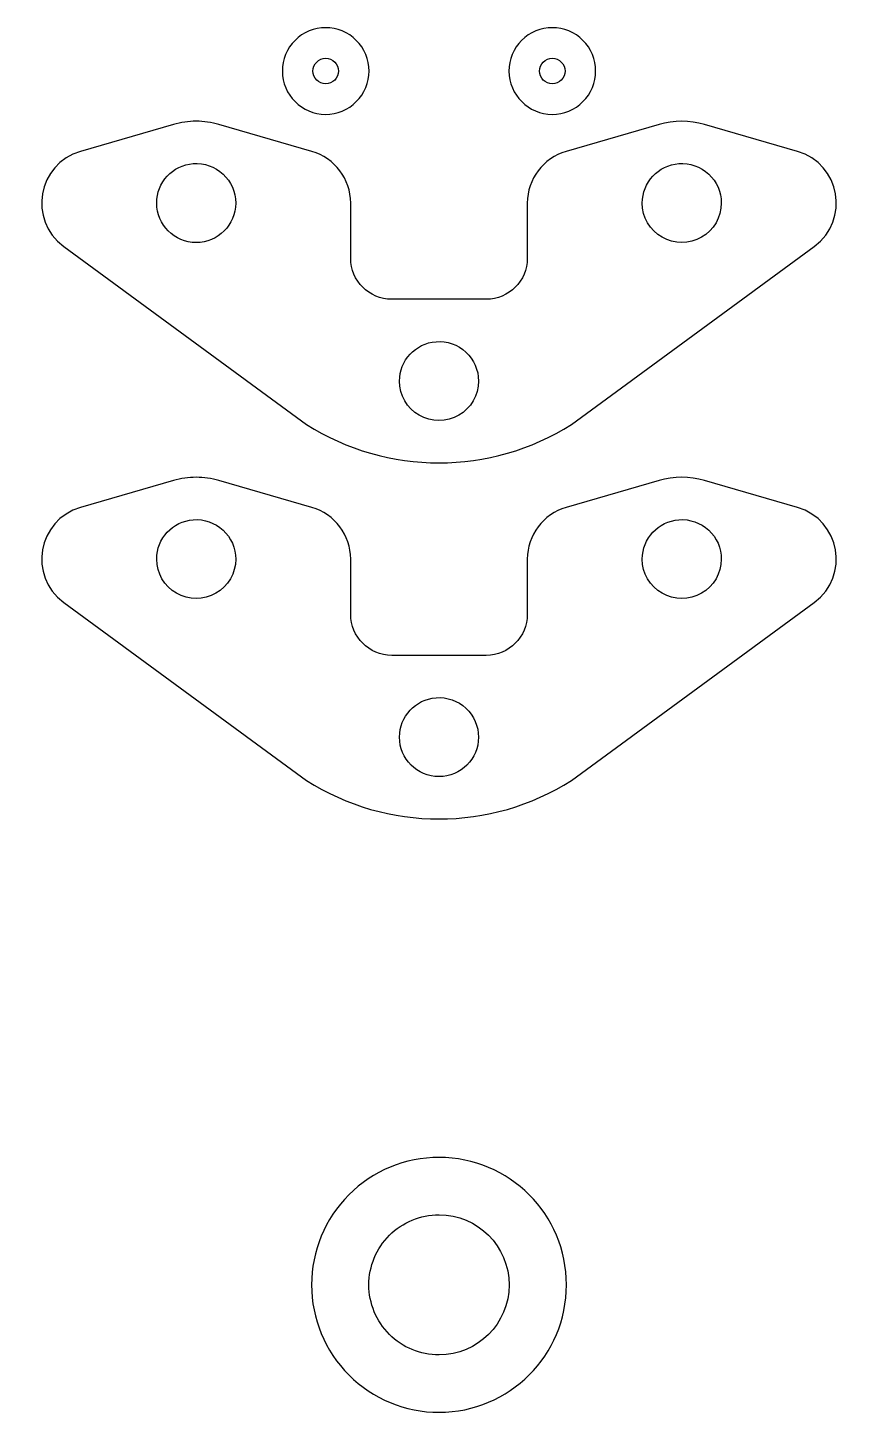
# Model space of a CAD drawing. Header units: millimetres. Extents: x 0 to 65, y 4 to 112.
import ezdxf

# ---------------------------------------------------------------- set-up
doc = ezdxf.new("R2010")
doc.units = ezdxf.units.MM
doc.layers.add('Layer_1', color=7, linetype='CONTINUOUS')

msp = doc.modelspace()

# ---------------------------------------------------------------- linework, layer by layer
at = {"layer": 'Layer_1', "color": 7}
for points in [[(23.580371, 112.180056)], [(41.360348, 112.180056)], [(23.580371, 109.779688)], [(41.360348, 109.779688)], [(13.420384, 104.839375)], [(13.188873, 101.510897)], [(51.288825, 101.510897)], [(32.238849, 87.540717)], [(13.420384, 76.899419)], [(13.188873, 73.570943)], [(51.288825, 73.570943)], [(32.238849, 59.60076)], [(32.470889, 23.530027)], [(32.470889, 19.030052)]]:
    msp.add_lwpolyline(points, close=True, dxfattribs=at)
for points in [[(11.632887, 104.584614), (4.345478, 102.472598)], [(22.495766, 102.473117), (15.208383, 104.584614)], [(49.732839, 104.585124), (42.44543, 102.473628)], [(60.595718, 102.472598), (53.308335, 104.585124)], [(25.54056, 94.089138), (25.54056, 98.419623)], [(39.400661, 98.420142), (39.400661, 94.089659)], [(3.025156, 95.016737), (22.075132, 81.046545)], [(42.86609, 81.046545), (61.916066, 95.016737)], [(36.180713, 90.869192), (28.760509, 90.869192)], [(11.632887, 76.64466), (4.345478, 74.532642)], [(22.495766, 74.533163), (15.208383, 76.64466)], [(49.732839, 76.64517), (42.44543, 74.533673)], [(60.595718, 74.532642), (53.308335, 76.64517)], [(25.54056, 66.149184), (25.54056, 70.479667)], [(39.400661, 70.480188), (39.400661, 66.149702)], [(3.025156, 67.076783), (22.075132, 53.106589)], [(42.86609, 53.106589), (61.916066, 67.076783)], [(36.180713, 62.929238), (28.760509, 62.929238)]]:
    msp.add_lwpolyline(points, dxfattribs=at)
for points in [[(23.580371, 112.180056), (22.678618, 112.18), (21.813823, 111.82172), (21.176236, 111.184036)], [(25.984847, 111.184223), (25.347146, 111.821923), (24.482215, 112.180141), (23.580371, 112.180056)], [(41.360348, 112.180056), (40.458596, 112.18), (39.5938, 111.82172), (38.956214, 111.184036)], [(43.764825, 111.184223), (43.127124, 111.821923), (42.262192, 112.180141), (41.360348, 112.180056)], [(21.176236, 111.184036), (20.53865, 110.546352), (20.180503, 109.681502), (20.180585, 108.779749)], [(26.980686, 108.779749), (26.980768, 109.681593), (26.622548, 110.546524), (25.984847, 111.184223)], [(38.956214, 111.184036), (38.318628, 110.546352), (37.96048, 109.681502), (37.960563, 108.779749)], [(44.760663, 108.779749), (44.760746, 109.681593), (44.402526, 110.546524), (43.764825, 111.184223)], [(22.580432, 108.779749), (22.580465, 109.331986), (23.028134, 109.779654), (23.580371, 109.779688)], [(23.580371, 109.779688), (23.845658, 109.779812), (24.100123, 109.674519), (24.287759, 109.486982)], [(40.36041, 108.779749), (40.360443, 109.331986), (40.808111, 109.779654), (41.360348, 109.779688)], [(41.360348, 109.779688), (41.625635, 109.779812), (41.8801, 109.674519), (42.067736, 109.486982)], [(20.180585, 108.779749), (20.180695, 106.902143), (21.702765, 105.380069), (23.580371, 105.379953)], [(23.580371, 107.779811), (23.028134, 107.779844), (22.580465, 108.227512), (22.580432, 108.779749)], [(24.287759, 109.486982), (24.475394, 109.299445), (24.580822, 109.045036), (24.580838, 108.779749)], [(24.580838, 108.779749), (24.580822, 108.514462), (24.475394, 108.260053), (24.287759, 108.072516)], [(25.984667, 106.375605), (26.622353, 107.013194), (26.980633, 107.877994), (26.980686, 108.779749)], [(37.960563, 108.779749), (37.960673, 106.902143), (39.482742, 105.380069), (41.360348, 105.379953)], [(41.360348, 107.779811), (40.808111, 107.779844), (40.360443, 108.227512), (40.36041, 108.779749)], [(42.067736, 109.486982), (42.255372, 109.299445), (42.3608, 109.045036), (42.360816, 108.779749)], [(42.360816, 108.779749), (42.3608, 108.514462), (42.255372, 108.260053), (42.067736, 108.072516)], [(43.764644, 106.375605), (44.40233, 107.013194), (44.76061, 107.877994), (44.760663, 108.779749)], [(24.287759, 108.072516), (24.100123, 107.88498), (23.845658, 107.779686), (23.580371, 107.779811)], [(42.067736, 108.072516), (41.8801, 107.88498), (41.625635, 107.779686), (41.360348, 107.779811)], [(23.580371, 105.379953), (24.482126, 105.379868), (25.34698, 105.738016), (25.984667, 106.375605)], [(41.360348, 105.379953), (42.262104, 105.379868), (43.126958, 105.738016), (43.764644, 106.375605)], [(13.420384, 104.839375), (12.818404, 104.839375), (12.216795, 104.754473), (11.632887, 104.584614)], [(15.208383, 104.584614), (14.624448, 104.754434), (14.022336, 104.839375), (13.420384, 104.839375)], [(53.308335, 104.585124), (52.140492, 104.923764), (50.900656, 104.923764), (49.732839, 104.585124)], [(4.345478, 102.472598), (0.982548, 101.49733), (0.201526, 97.087173), (3.025156, 95.016737)], [(25.54056, 98.419623), (25.54056, 100.29771), (24.299507, 101.949989), (22.495766, 102.473117)], [(42.44543, 102.473628), (40.641688, 101.950507), (39.400661, 100.2982), (39.400661, 98.420142)], [(61.916066, 95.016737), (64.739722, 97.087183), (63.9587, 101.497359), (60.595718, 102.472598)], [(10.320317, 98.419623), (10.320354, 100.041894), (11.57113, 101.389782), (13.188873, 101.510897)], [(13.188873, 101.510897), (14.048861, 101.575321), (14.896815, 101.278595), (15.528995, 100.692014)], [(48.420269, 98.419623), (48.420306, 100.041894), (49.671082, 101.389782), (51.288825, 101.510897)], [(51.288825, 101.510897), (52.148813, 101.575321), (52.996767, 101.278595), (53.628947, 100.692014)], [(15.528995, 100.692014), (16.161174, 100.105432), (16.520433, 99.28202), (16.52045, 98.419623)], [(53.628947, 100.692014), (54.261126, 100.105432), (54.620385, 99.28202), (54.620402, 98.419623)], [(13.420384, 95.319558), (11.708265, 95.319558), (10.320318, 96.707504), (10.320317, 98.419623)], [(16.52045, 98.419623), (16.520449, 96.707504), (15.132503, 95.319558), (13.420384, 95.319558)], [(49.970303, 95.734887), (49.011139, 96.288661), (48.420269, 97.312077), (48.420269, 98.419623)], [(54.620402, 98.419623), (54.620402, 97.312077), (54.029532, 96.288661), (53.070369, 95.734887)], [(53.070369, 95.734887), (52.111205, 95.181114), (50.929466, 95.181114), (49.970303, 95.734887)], [(28.760509, 90.869192), (26.982141, 90.869192), (25.540534, 92.311439), (25.54056, 94.089138)], [(39.400661, 94.089659), (39.400661, 92.31163), (37.959081, 90.869192), (36.180713, 90.869192)], [(29.370293, 84.449429), (29.370324, 86.071705), (30.621101, 87.419601), (32.238849, 87.540717)], [(32.238849, 87.540717), (33.098839, 87.605141), (33.946796, 87.308412), (34.578976, 86.721828)], [(34.578976, 86.721828), (35.211155, 86.135244), (35.570413, 85.311829), (35.570426, 84.449429)], [(30.920327, 81.764693), (29.961163, 82.318467), (29.370293, 83.341882), (29.370293, 84.449429)], [(35.570426, 84.449429), (35.570426, 83.341882), (34.979556, 82.318467), (34.020393, 81.764693)], [(34.020393, 81.764693), (33.061229, 81.21092), (31.87949, 81.21092), (30.920327, 81.764693)], [(22.075132, 81.046545), (28.422266, 77.025328), (36.518982, 77.025328), (42.86609, 81.046545)], [(13.420384, 76.899419), (12.818404, 76.899419), (12.216795, 76.814519), (11.632887, 76.64466)], [(15.208383, 76.64466), (14.624448, 76.814479), (14.022336, 76.899419), (13.420384, 76.899419)], [(53.308335, 76.64517), (52.140492, 76.98381), (50.900656, 76.98381), (49.732839, 76.64517)], [(4.345478, 74.532642), (0.982548, 73.557373), (0.201526, 69.147219), (3.025156, 67.076783)], [(25.54056, 70.479667), (25.54056, 72.357756), (24.299507, 74.010032), (22.495766, 74.533163)], [(42.44543, 74.533673), (40.641714, 74.010553), (39.400661, 72.358246), (39.400661, 70.480188)], [(61.916066, 67.076783), (64.739722, 69.147229), (63.9587, 73.557405), (60.595718, 74.532642)], [(10.320317, 70.479667), (10.320353, 72.101938), (11.571129, 73.449827), (13.188873, 73.570943)], [(13.188873, 73.570943), (14.048861, 73.635367), (14.896816, 73.33864), (15.528996, 72.752058)], [(48.420269, 70.479667), (48.420305, 72.101938), (49.671081, 73.449827), (51.288825, 73.570943)], [(51.288825, 73.570943), (52.148813, 73.635367), (52.996768, 73.33864), (53.628948, 72.752058)], [(15.528996, 72.752058), (16.161175, 72.165477), (16.520434, 71.342064), (16.52045, 70.479667)], [(53.628948, 72.752058), (54.261127, 72.165477), (54.620386, 71.342064), (54.620402, 70.479667)], [(11.870351, 67.794931), (10.911187, 68.348704), (10.320317, 69.37212), (10.320317, 70.479667)], [(16.52045, 70.479667), (16.52045, 69.37212), (15.92958, 68.348704), (14.970417, 67.794931)], [(49.970303, 67.794931), (49.011139, 68.348704), (48.420269, 69.37212), (48.420269, 70.479667)], [(54.620402, 70.479667), (54.620402, 69.37212), (54.029532, 68.348704), (53.070369, 67.794931)], [(14.970417, 67.794931), (14.011253, 67.241157), (12.829514, 67.241157), (11.870351, 67.794931)], [(53.070369, 67.794931), (52.111205, 67.241157), (50.929466, 67.241157), (49.970303, 67.794931)], [(28.760509, 62.929238), (26.982141, 62.929238), (25.540534, 64.371485), (25.54056, 66.149184)], [(39.400661, 66.149702), (39.400661, 64.371675), (37.959081, 62.929238), (36.180713, 62.929238)], [(29.370293, 56.509475), (29.370325, 58.13175), (30.621102, 59.479644), (32.238849, 59.60076)], [(32.238849, 59.60076), (33.098838, 59.665184), (33.946795, 59.368456), (34.578975, 58.781872)], [(34.578975, 58.781872), (35.211154, 58.195289), (35.570412, 57.371874), (35.570426, 56.509475)], [(32.47036, 53.412271), (30.759358, 53.412271), (29.371874, 54.798474), (29.370293, 56.509475)], [(35.570426, 56.509475), (35.568845, 54.798474), (34.181361, 53.412271), (32.47036, 53.412271)], [(22.075132, 53.106589), (28.422266, 49.085374), (36.518982, 49.085374), (42.86609, 53.106589)], [(32.470889, 23.530027), (29.81867, 23.530141), (27.275038, 22.476638), (25.399587, 20.601286)], [(42.470777, 13.530139), (42.470722, 19.052902), (37.993652, 23.529973), (32.470889, 23.530027)], [(25.399587, 20.601286), (23.524135, 18.725934), (22.470498, 16.182358), (22.470472, 13.530139)], [(28.581548, 17.419333), (29.613091, 18.450775), (31.012138, 19.030172), (32.470889, 19.030052)], [(32.470889, 19.030052), (35.508385, 19.030009), (37.970752, 16.567646), (37.970802, 13.53015)], [(26.970446, 13.53015), (26.97047, 14.988901), (27.550004, 16.387891), (28.581548, 17.419333)], [(22.470472, 13.530139), (22.470495, 10.877918), (23.524131, 8.33434), (25.399583, 6.458985)], [(28.58154, 9.640953), (27.549996, 10.6724), (26.970465, 12.071395), (26.970446, 13.53015)], [(37.970802, 13.53015), (37.970764, 10.492645), (35.508393, 8.030269), (32.470889, 8.030226)], [(32.470889, 3.53024), (37.993656, 3.530295), (42.470728, 8.007372), (42.470777, 13.530139)], [(32.470889, 8.030226), (31.012134, 8.030106), (29.613084, 8.609506), (28.58154, 9.640953)], [(25.399583, 6.458985), (27.275035, 4.583631), (29.818668, 3.530126), (32.470889, 3.53024)]]:
    msp.add_open_spline(points, degree=3, dxfattribs=at)

doc.saveas('drawing.dxf')
